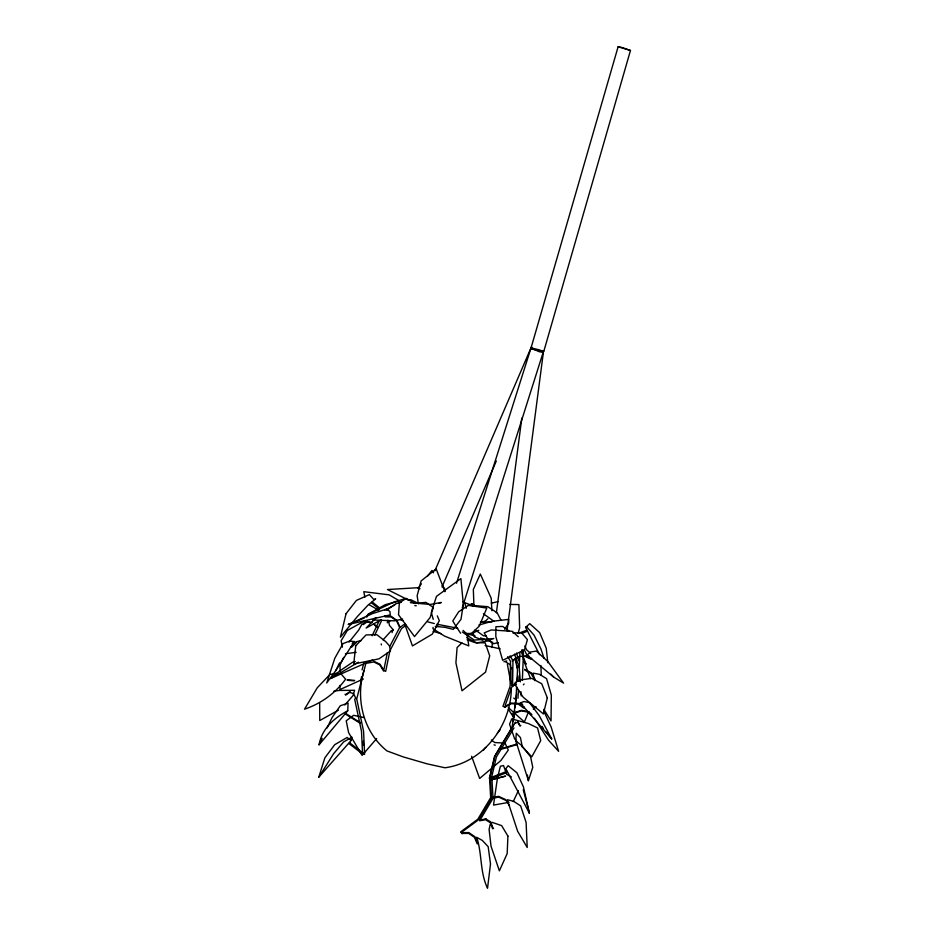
<?xml version="1.0" encoding="UTF-8"?>
<svg xmlns="http://www.w3.org/2000/svg" width="935" height="935" viewBox="0 0 935 935"><rect width="100%" height="100%" fill="white"/><g stroke="black" fill="none" stroke-linecap="round" stroke-linejoin="round"><path stroke-width="1.4" d="M340.013 685.413L339.989 689.562L363.376 678.974M340.059 671.611L340.083 664.703L343.648 657.387M433.034 627.397L433.022 628.823L444.499 636.069L468.821 645.91L466.997 634.152L463.059 630.4M511.912 685.098L512.181 667.59M511.796 685.986L512.567 686.641L512.964 660.776L510.089 655.867M519.872 653.343L519.287 667.415L514.495 654.161M347.738 710.752C334.169 717.998 321.733 728.821 319.08 744.774L347.738 710.752L348.089 703.085L340.282 705.773L332.065 717.566L327.121 727.933M516.634 686.886L516.038 698.118L512.123 727.29L494.545 756.333L489.379 778.364L491.307 778.586L507.319 772.415M516.938 681.264L517.534 670.021L515.501 660.227M516.623 693.782L515.091 707.713M517.3 681.136L517.523 676.917M517.978 698.305L518.434 689.761M518.89 681.218L519.194 675.514M515.84 740.871L521.847 745.627L530.624 756.871L532.775 767.319L528.404 780.655L515.84 740.871L516.26 733.215L520.433 737.575L522.326 746.901M522.349 680.423L523.448 653.495L521.788 649.813M511.305 687.646C511.527 725.396 483.22 762.679 444.943 767.775L427.12 763.848L403.102 756.859L386.961 750.91C363.47 731.976 355.3 699.357 363.844 670.886M491.857 647.523L492.418 643.198M496.38 612.881L521.812 418.05M507.039 630.704L543.586 350.73L539.331 350.8L530.846 348.778M495.632 755.001L512.485 727.161L512.859 724.38M513.233 721.61L514.717 710.495M383.981 669.144L387.382 652.642M494.907 756.205L489.741 778.236L491.307 778.586L496.415 756.918L513.969 727.921M387.885 620.197L387.265 622.768L389.848 621.401M351.163 740.45L351.969 737.236L343.589 741.934L333.62 753.692L318.777 777.172L324.877 757.806L334.742 744.669L347.095 737.493L351.163 740.45L318.777 777.172M362.079 669.892L363.832 662.962M366.204 662.062L356.714 698.948L363.598 731.404L364.592 754.288L362.546 753.949L349.059 743.664L349.935 742.624M360.548 680.902L361.611 676.8M518.142 633.404L519.65 627.771L518.89 604.594L509.75 604.419M392.046 632.609L392.957 629.465L389.439 625.363L389.03 622.979M531.15 347.61L618.117 46.75L622.207 47.58L630.471 50.467L543.796 351.396M456.514 583.241L531.033 347.902L539.6 349.924L543.399 351.618L462.264 607.844M431.678 611.022L436.493 596.355L460.885 578.601L463.328 604.185L461.002 619.309L453.23 629.372L445.212 627.35L435.266 626.368M505.192 705.364L511.422 687.903M528.684 711.5L524.395 721.96L508.289 707.596M434.845 570.876L531.337 347.049L533.149 348.942L539.027 351.642L543.095 352.46M441.986 587.016L496.298 461.025M366.777 617.182L367.841 614.903L366.462 616.34M513.233 801.576L518.399 790.601M372.142 635.742L378.839 621.6M374.666 635.262L381.305 621.237M319.08 744.774L322.166 738.299M335.852 670.477L354.353 641.527L349.409 641.153L343.04 643.596L334.8 658.263L326.736 682.971L335.852 670.477L339.569 662.857M389.883 646.214L399.502 627.782M361.938 624.136L358.736 630.026L349.094 642.076M512.485 727.161L515.629 722.077M512.567 686.641L515.617 682.082M504.573 629.243L508.698 623.224L508.663 619.391L492.032 621.296L478.837 625.059M417.933 588.29L421.428 583.849M427.54 576.077L431.912 570.525L433.513 572.804M497.315 733.169L500.12 729.791M483.278 750.384L485.733 747.416M523.425 684.782L524.079 683.988M383.701 670.524L385.688 671.33L389.942 650.713L401.489 628.589L406.187 625.188M376.653 738.592L362.102 755.398L348.603 732.619L346.207 720.792L353.629 715.31L364.405 717.694M539.612 654.71L525.645 627.42L526.428 626.52L534.107 635.204L540.933 648.948L544.03 658.263M344.805 705.025L352.974 695.652L354.587 690.299L339.019 690.439L333.737 691.281M383.046 639.844L391.403 630.646L393.343 630.132M375.052 618.83L366.134 628.063L381.246 619.718M356.48 642.322L351.595 647.195L350.999 646.833L356.071 641.772L361.039 640.685M461.89 642.929L457.098 647.523L455.906 662.822L462.007 690.801L485.569 672.101L489.706 655.832L485.148 642.836L475.237 642.696L467.079 639.739M352.238 643.514L354.353 641.527M487.86 618.795L485.756 620.77L482.273 622.172M525.645 627.42L529.713 623.657L539.67 632.656L546.25 648.282L547.817 662.763M520.807 725.443L520.059 726.133L518.037 722.486L515.185 722.872M533.301 709.174L536.071 706.72M527.059 655.038L530.612 651.952L536.351 651.076L547.922 661.618L563.583 683.134L553.719 677.104L527.059 655.038L529.175 656.3M372.586 660.005L330.663 678.506L339.791 670.933L352.647 662.19L355.277 661.489M531.501 658.298L531.115 659.245L525.236 656.405M518.247 657.165L512.193 660.952L518.048 656.697L525.563 655.867L531.676 658.824M400.683 626.929L405.381 623.528M362.99 623.738L366.929 620.91L366.263 621.354L372.072 622.488M363.154 624.685L366.941 621.962L370.985 622.757M376.092 617.532L372.609 619.952L394.418 620.84L402.611 619.063M386.529 610.263L395.797 603.788L401.232 602.304M345.927 694.389L350.134 691.479M524.138 707.199L523.623 708.04L518.294 704.055L511.293 703.681L505.099 707.059M478.778 630.307L468.528 634.994M330.663 678.506L358.479 662.179M338.365 710.214L319.758 720.534L319.676 703.085M505.823 705.983L511.188 703.073L518.715 703.471L524.255 707.608M384.542 610.298L394.722 604.91M365.188 620.606L347.341 630.459L341.146 640.697L342.444 647.149M399.596 627.327L396.639 620.887L391.169 616.948L385.091 616.89L385.255 615.908M348.369 624.475L372.621 613.547L386.704 609.082L389.93 611.502L390.257 614.856L348.369 624.475L355.487 621.717M356.679 621.249L364.486 617.883M439.169 603.297L441.285 602.467L430.287 604.454L410.395 602.678M518.808 633.24L526.685 630.178L527.013 631.359L521.765 633.404M490.887 777.546L506.899 771.375M520.292 702.945L523.986 701.53L529.514 702.653L539.238 715.672L551.72 738.93L520.292 702.945L522.7 704.359M435.698 627.069L438.188 626.111M485.464 640.194L488 639.248M493.622 828.398L492.651 828.726L490.408 822.706L485.487 819.714L479.632 820.79L493.014 798.326L491.857 777.733L489.543 777.698L490.665 797.66L477.832 819.224L460.628 831.893L462.089 833.716L461.434 832.384L478.626 819.714L491.471 798.163L490.337 778.201L491.857 777.733M514.612 712.587L521.344 710.308L528.813 711.827L531.91 714.644M515.01 713.019L521.485 710.834L528.415 712.248L531.396 714.959M513.724 685.413L516.424 684.584M405.626 598.505L394.056 601.988L368.086 614.283L385.313 604.641L398.602 601.217M500.494 748.9L516.728 744.108L516.307 743.337M500.435 749.473L516.669 744.692M408.022 600.434L410.734 599.686L417.887 603.145M503.907 661.735L506.817 660.963M491.95 779.533L505.566 776.108L491.191 779.837M491.331 603.157L498.215 601.602M367.525 663.102L373.755 661.945L379.774 664.89L383.49 670.886M479.912 820.042L485.99 818.92L485.394 818.721L490.688 821.947L493.025 828.2M498.332 642.777L492.885 643.771L487.521 638.5L484.201 632.866L491.284 629.945L512.333 631.324L518.259 636.77M337.442 673.153L329.845 674.521L317.292 687.751L304.529 709.174C320.927 703.693 335.466 693.186 345.611 679.172L340.924 673.773M509.014 802.323L493.516 805.093L497.478 777.838L500.4 766.209L503.544 765.555L506.641 774.355L511.351 776.915M491.88 797.532L498.682 796.375L505.473 799.53L509.481 805.689M492.242 798.245L498.787 797.134L505.099 800.068M345.424 653.729L356.188 652.314M512.929 632.937L521.508 632.761L527.41 639.61L524.512 649.895L502.656 660.309L495.819 636.653L495.901 626.742L502.726 626.427L509.306 631.335M480.403 622.067L492.044 621.974M461.796 832.653L468.797 832.582L474.98 836.813L477.82 843.592M461.995 833.459L468.739 833.401L474.477 837.316L477.212 843.849M384.729 616.165L391.04 616.223L396.931 620.466L400.005 627.151M464.637 633.357L471.31 633.603L479.223 626.205L486.819 608.054L468.318 605.377L458.723 611.735L452.785 620.91L455.275 625.153M363.832 754.007L362.546 753.949L361.506 731.427L354.634 699.018M486.305 635.964L483.477 635.8L475.144 629.886M347.212 679.827L354.704 680.388M347.282 680.306L354.248 680.832M471.754 605.401L487.778 606.675L497.221 612.881L501.125 620.513M414.836 605.599L416.239 605.775M457.718 628.25L436.925 624.218M630.471 50.467L618.117 46.75M485.136 645.512L500.213 648.843M427.739 621.857L434.296 623.54M493.996 744.844L495.328 745.195M469.639 634.397L475.12 635.999M433.069 631.335L441.297 633.731M420.014 588.711L417.314 587.753L387.452 589.541L407.239 599.452M480.578 637.892L492.815 642.403M400.402 619.624L403.125 620.618M462.93 601.965L473.788 606.137M482.963 640.206L474.384 636.899L473.168 632.89M378.792 610.286L369.418 604.875M373.568 661.138L380.054 664.306L383.911 670.535M466.775 637.682L476.792 642.918L486.504 641.165L493.785 638.535L474.267 640.089L462.334 632.025M470.317 633.322L472.783 634.655M524.664 669.296L531.267 672.884L534.995 679.184M524.757 669.998L530.893 673.317L534.481 679.383M474.98 605.693L471.193 603.578L474.793 605.728M399.619 600.995L389.135 594.847L363.808 591.691L364.872 597.196M505.777 662.027L510.463 664.855L510.931 668.957M345.927 713.615L360.478 722.697M345.553 714.141L360.115 723.234M483.43 613.769L493.937 621.296M491.319 739.959L494.755 742.542L505.052 743.103L508.301 750.08L500.868 760.529L479.655 778.458L471.602 756.275M349.561 742.752L363.049 753.049M372.212 601.953L379.54 607.832M371.721 603.028L379.049 608.907M374.187 624.346L377.378 627.116M373.357 623.902L376.431 626.579M530.776 653.495L526.592 649.79L524.874 645.91M504.713 706.708L505.251 707.199L502.96 706.357L510.136 686.208L510.51 661.396L507.728 656.627M513.783 698.036L514.682 698.936M550.82 674.135L553.719 677.104M516.681 740.999L514.659 738.895L509.563 724.169L511.714 718.886L528.427 723.538L537.555 727.956L540.722 740.602L531.805 756.801L521.718 746.27M546.239 732.093L551.72 738.93M524.336 662.015L526.101 664.294L521.227 651.66M442.313 585.368L444.709 588.793L444.779 591.504M455.906 626.205L460.628 633.217M508.371 709.373L513.818 717.624M534.423 718.255L548.413 740.029L558.592 751.296L551.159 727.056L543.773 711.044M345.073 694.261L345.623 695.126L349.678 692.321L353.582 693.653L355.966 698.655M542.055 726.413L543.492 728.669M543.843 709.338L551.042 720.943L551.334 695.149L546.566 678.658L539.53 674.345L533.055 673.13L533.733 676.636M517.745 721.539L519.837 725.326M529.409 813.228L505.823 768.699L508.137 765.695L516.926 772.778L523.413 786.849L529.409 813.228L523.261 789.736M524.699 650.643L526.44 654.138M512.24 713.779L514.005 717.542M437.311 615.873L439.333 620.665L432.332 634.117L412.452 645.91L405.065 625.071M444.873 591.621L436.177 568.866L421.101 580.951L417.139 595.747L418.354 603.788M523.951 661.045L530.507 678.705M533.955 677.805L534.773 680.598M431.245 612.367L433.256 619.367M516.599 653.074L518.726 660.811M464.975 603.519L466.191 608.346M507.202 628.589L507.693 630.739M515.863 660.098L516.447 662.892M517.032 665.697L517.604 668.49M507.378 664.376L510.954 683.508M513.385 712.026L514.11 716.093M527.398 774.986L528.404 780.655M381.223 643.911L381.386 644.905M519.065 665.007L520.327 681.849M520.935 691.713L521.192 695.932M522.899 649.837L523.448 659.678M491.868 610.719L491.226 598.295L480.321 574.067L473.332 589.471L473.94 605.938M363.283 741.128L363.458 745.417M540.862 665.521L541.26 675.28M507.915 836.1L507.179 853.62L499.372 870.824L491.015 846.14L489.099 829.45L490.22 824.401L492.219 822.379L501.639 825.617L507.915 836.1M399.362 602.841L398.52 614.762L414.509 636.583L430.088 617.579L433.337 607.505L425.928 602.385L414.766 603.449L406.257 598.377L399.362 602.841M355.744 645.769L353.71 664.025L378.991 658.848L390.468 650.9L389.427 645.851L385.758 641.667L376.84 634.678L366.052 634.935L355.744 645.769M490.501 863.975L487.532 888.25C479.784 872.133 482.238 853.924 476.71 837.316L482.343 840.448L488.163 846.654L490.501 863.975M346.067 613.676L340.41 637.144L357.264 616.656L367.829 605.331L375.683 598.821L373.883 599.58L369.372 594.613L356.41 600.41L346.067 613.676M547.314 697.814L543.41 713.954L523.109 697.124L515.232 684.923L516.856 681.416L520.596 679.932L531.594 678.331L541.727 683.719L547.314 697.814M513.607 801.283L507.273 799.706L517.628 831.215L527.211 847.472L526.101 822.391L520.655 805.888L513.607 801.283"/></g></svg>
